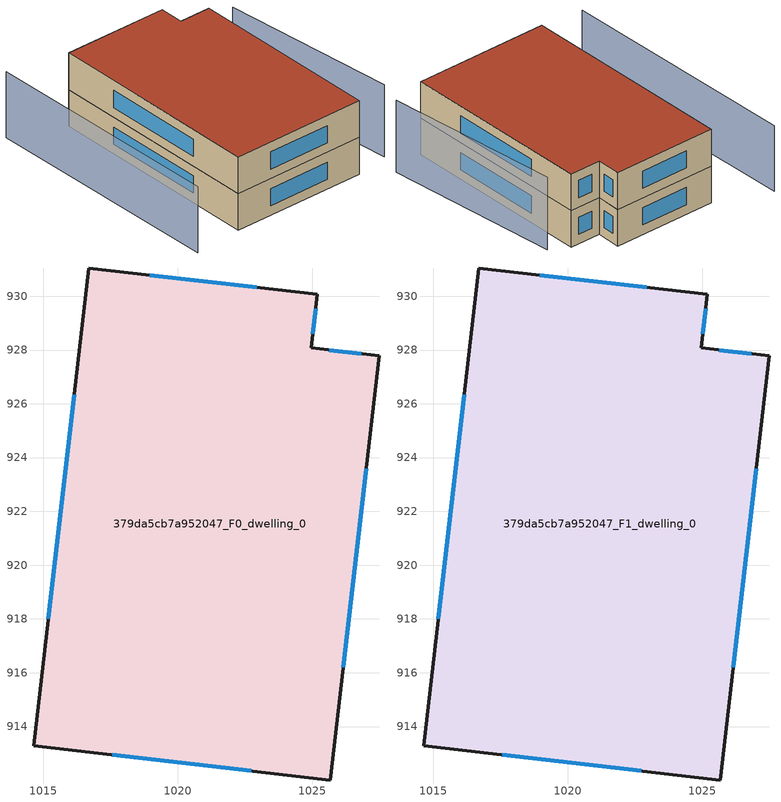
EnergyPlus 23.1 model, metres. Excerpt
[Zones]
379da5cb7a952047_F0_dwelling_0
 floor ground (EU_floor_Construction): 1025.19,930.06 1024.96,928.08 1027.49,927.78 1025.66,912.01 1014.63,913.29 1016.69,931.05 z0
 wall outside (EU_wall_Construction): 1024.96,928.08 1025.19,930.06 1016.69,931.05 1014.63,913.29 1025.66,912.01 1027.49,927.78 1024.96,928.08 z0:3
 window (EU_Window_Construction): 1025.02,928.6 1025.13,929.54 / 1026.82,927.86 1025.63,928 / 1026.15,916.2 1027,923.59 / 1017.56,912.95 1022.73,912.35 / 1016.14,926.33 1015.18,918.01 / 1022.93,930.33 1018.95,930.79 z0.8:2.2
379da5cb7a952047_F1_dwelling_0
 floor to 379da5cb7a952047_F0_dwelling_0 (EU_floor_Construction): 1025.19,930.06 1024.96,928.08 1027.49,927.78 1025.66,912.01 1014.63,913.29 1016.69,931.05 z3
 wall outside (EU_wall_Construction): 1024.96,928.08 1025.19,930.06 1016.69,931.05 1014.63,913.29 1025.66,912.01 1027.49,927.78 1024.96,928.08 z3:6
 window (EU_Window_Construction): 1025.02,928.6 1025.13,929.54 / 1026.82,927.86 1025.63,928 / 1026.15,916.2 1027,923.59 / 1017.56,912.95 1022.73,912.35 / 1016.14,926.33 1015.18,918.01 / 1022.93,930.33 1018.95,930.79 z3.8:5.2
 roof outside (EU_roof_Construction): 1025.66,912.01 1027.49,927.78 1024.96,928.08 1025.19,930.06 1016.69,931.05 1014.63,913.29 z6
shading: 1028.48,912.28 1028.82,926.73 z0:5.9; 1012.68,933.28 1010.63,913.43 z0:5.4
[Building]
EU S2 Campaign: North Axis=0; Terrain=City; Solar Distribution=FullExterior
[Site:Location]
Cape.Town.Intl.AP: Latitude=-33.965; Longitude=18.602; Time Zone=2; Elevation=46
[SizingPeriod:WeatherFileDays]
AnnualSizingPeriod: Begin Month=1; Begin Day of Month=1; End Month=12; End Day of Month=31; Day of Week for Start Day=Monday; Use Weather File Daylight Saving Period=No; Use Weather File Rain and Snow Indicators=No
[MATERIAL]
EU_InternalMass_Material: Roughness=MediumRough; Thickness=0.1; Conductivity=1; Density=1800; Specific Heat=900; Thermal Absorptance=0.9; Solar Absorptance=0.7; Visible Absorptance=0.7
[MATERIAL:NOMASS] Roughness=MediumRough; Thermal Absorptance=0.9; Solar Absorptance=0.7; Visible Absorptance=0.7
Name | Thermal Resistance
EU_wall_NoMass | 0.49467
EU_roof_NoMass | 0.448442
EU_floor_NoMass | 1.33616
[WINDOWMATERIAL:SIMPLEGLAZINGSYSTEM]
EU_Window_SimpleGlazing: UFactor=4.49049; Solar Heat Gain Coefficient=0.75; Visible Transmittance=0.75
[CONSTRUCTION]
EU_wall_Construction: EU_wall_NoMass
EU_roof_Construction: EU_roof_NoMass
EU_floor_Construction: EU_floor_NoMass
EU_Window_Construction: EU_Window_SimpleGlazing
EU_InternalMass_Construction: EU_InternalMass_Material
[ZONE] Type=1; Multiplier=1; Ceiling Height=autocalculate; Floor Area=autocalculate; Part of Total Floor Area=Yes
Name | Volume
379da5cb7a952047_F0_dwelling_0 | 580.11
379da5cb7a952047_F1_dwelling_0 | 580.111
[INTERNALMASS] Construction=EU_InternalMass_Construction; Surface Area=193.37
Name | Zone or ZoneList
379da5cb7a952047_F0_dwelling_0_EU_InternalMass | 379da5cb7a952047_F0_dwelling_0
379da5cb7a952047_F1_dwelling_0_EU_InternalMass | 379da5cb7a952047_F1_dwelling_0
[OTHEREQUIPMENT] Fuel Type=Electricity; Design Level Calculation Method=Watts/Area; Power per Zone Floor Area=1; Fraction Latent=0; Fraction Radiant=0; Fraction Lost=0; Carbon Dioxide Generation Rate=0; EndUse Subcategory=EU_Step8_InternalGains
Name | Zone or ZoneList or Space or SpaceList | Schedule
EU_Step8_InternalGain_379da5cb7a952047_F0_dwelling_0_f000 | 379da5cb7a952047_F0_dwelling_0 | EU_Step8_GainSchedule_379da5cb7a952047_F0_dwelling_0_f000
EU_Step8_InternalGain_379da5cb7a952047_F1_dwelling_0_f000 | 379da5cb7a952047_F1_dwelling_0 | EU_Step8_GainSchedule_379da5cb7a952047_F1_dwelling_0_f000
[ZONEVENTILATION:DESIGNFLOWRATE] Schedule=EU_AlwaysOn; Design Flow Rate Calculation Method=AirChanges/Hour; Air Changes per Hour=0.665257; Ventilation Type=Natural; Fan Pressure Rise=0; Fan Total Efficiency=1; Constant Term Coefficient=1; Temperature Term Coefficient=0; Velocity Term Coefficient=0; Velocity Squared Term Coefficient=0; Minimum Indoor Temperature=-100; Maximum Indoor Temperature=100; Delta Temperature=-100; Minimum Outdoor Temperature=-100; Maximum Outdoor Temperature=100; Maximum Wind Speed=40
Name | Zone or ZoneList or Space or SpaceList
EU_ConstantAir_379da5cb7a952047_F0_dwelling_0 | 379da5cb7a952047_F0_dwelling_0
EU_ConstantAir_379da5cb7a952047_F1_dwelling_0 | 379da5cb7a952047_F1_dwelling_0
[HVACTEMPLATE:THERMOSTAT] Constant Heating Setpoint=20; Constant Cooling Setpoint=50
EU_HeatOnly_379da5cb7a952047_F0_dwelling_0; EU_HeatOnly_379da5cb7a952047_F1_dwelling_0
[HVACTEMPLATE:ZONE:IDEALLOADSAIRSYSTEM] System Availability Schedule=EU_AlwaysOn; Maximum Heating Supply Air Temperature=50; Minimum Cooling Supply Air Temperature=13; Maximum Heating Supply Air Humidity Ratio=0.0156; Minimum Cooling Supply Air Humidity Ratio=0.0077; Heating Limit=NoLimit; Cooling Limit=NoLimit; Heating Availability Schedule=EU_AlwaysOn; Cooling Availability Schedule=EU_CoolingOff; Dehumidification Control Type=ConstantSensibleHeatRatio; Cooling Sensible Heat Ratio=0.7; Dehumidification Setpoint=60; Humidification Control Type=None; Humidification Setpoint=30; Outdoor Air Method=None; Outdoor Air Flow Rate per Person=0.00944; Outdoor Air Flow Rate per Zone Floor Area=0; Outdoor Air Flow Rate per Zone=0; Demand Controlled Ventilation Type=None; Outdoor Air Economizer Type=NoEconomizer; Heat Recovery Type=None; Sensible Heat Recovery Effectiveness=0.7; Latent Heat Recovery Effectiveness=0.65
Name | Template Thermostat
379da5cb7a952047_F0_dwelling_0 | EU_HeatOnly_379da5cb7a952047_F0_dwelling_0
379da5cb7a952047_F1_dwelling_0 | EU_HeatOnly_379da5cb7a952047_F1_dwelling_0
[SIZING:ZONE] Zone Cooling Design Supply Air Temperature Input Method=SupplyAirTemperature; Zone Cooling Design Supply Air Temperature=13; Zone Heating Design Supply Air Temperature Input Method=SupplyAirTemperature; Zone Heating Design Supply Air Temperature=50; Zone Cooling Design Supply Air Humidity Ratio=0.008; Zone Heating Design Supply Air Humidity Ratio=0.008; Cooling Design Air Flow Method=DesignDay; Cooling Design Air Flow Rate=0; Cooling Minimum Air Flow per Zone Floor Area=0.000762; Cooling Minimum Air Flow=0; Cooling Minimum Air Flow Fraction=0.2; Heating Design Air Flow Method=DesignDay; Heating Design Air Flow Rate=0; Heating Maximum Air Flow per Zone Floor Area=0.002032; Heating Maximum Air Flow=0.141576; Heating Maximum Air Flow Fraction=0.3; Account for Dedicated Outdoor Air System=No; Dedicated Outdoor Air System Control Strategy=NeutralSupplyAir; Dedicated Outdoor Air Low Setpoint Temperature for Design=autosize; Dedicated Outdoor Air High Setpoint Temperature for Design=autosize; Zone Load Sizing Method=Sensible Load Only No Latent Load; Zone Latent Cooling Design Supply Air Humidity Ratio Input Method=HumidityRatioDifference; Zone Cooling Design Supply Air Humidity Ratio Difference=0.005; Zone Latent Heating Design Supply Air Humidity Ratio Input Method=HumidityRatioDifference; Zone Humidification Design Supply Air Humidity Ratio Difference=0.005
379da5cb7a952047_F0_dwelling_0; 379da5cb7a952047_F1_dwelling_0
[SCHEDULE:CONSTANT]
Name | Hourly Value
EU_AlwaysOn | 1
EU_CoolingOff | 0
[SCHEDULE:FILE] Column Number=1; Rows to Skip at Top=0; Number of Hours of Data=8760; Column Separator=Comma; Interpolate to Timestep=No; Minutes per Item=60; Adjust Schedule for Daylight Savings=Yes
Name | File
EU_Step8_GainSchedule_379da5cb7a952047_F0_dwelling_0_f000 | ../../schedules/379da5cb7a952047/379da5cb7a952047_F0_dwelling_0_f000_gain.csv
EU_Step8_GainSchedule_379da5cb7a952047_F1_dwelling_0_f000 | ../../schedules/379da5cb7a952047/379da5cb7a952047_F1_dwelling_0_f000_gain.csv
